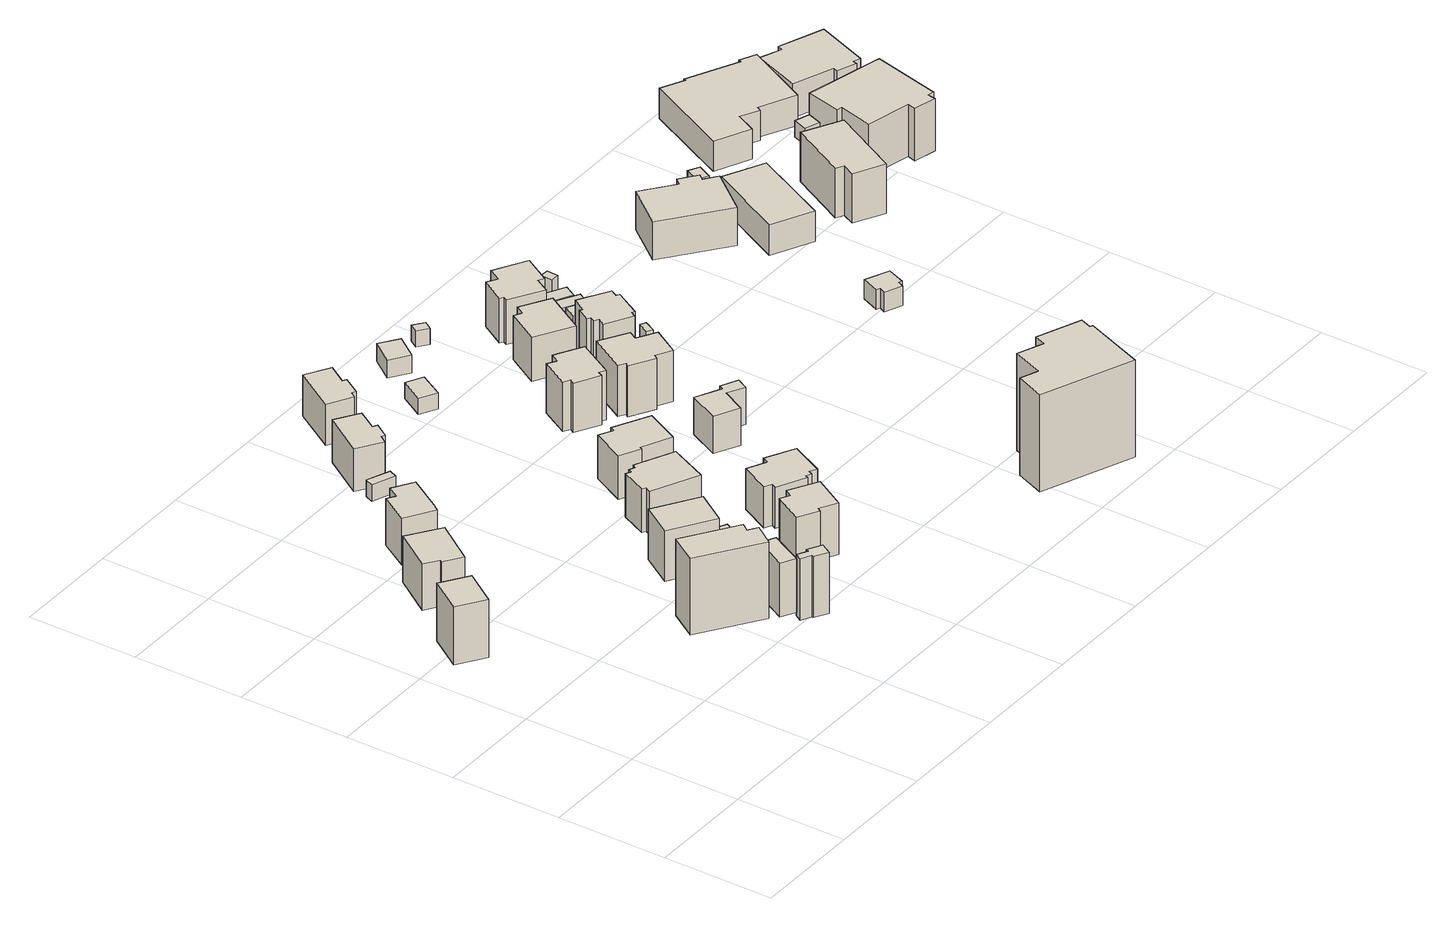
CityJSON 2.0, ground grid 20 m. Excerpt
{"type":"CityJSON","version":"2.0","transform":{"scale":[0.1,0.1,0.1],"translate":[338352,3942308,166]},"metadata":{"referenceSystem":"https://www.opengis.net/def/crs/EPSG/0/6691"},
"CityObjects":{
"building1":{"type":"Building","attributes":{"usage":"411","measuredHeight":12.5,"storeysAboveGround":2,"BuildingIDAttribute.prefecture":"14","BuildingIDAttribute.city":"14151","BuildingDetailAttribute.totalFloorArea":69.12,"BuildingDetailAttribute.buildingFootprintArea":34.56,"BuildingDetailAttribute.buildingStructureType":"601","BuildingDetailAttribute.buildingStructureOrgType":"1","BuildingDetailAttribute.orgUsage":"10","BuildingDetailAttribute.surveyYear":2015,"BuildingLandSlideRiskAttribute.description":"1","BuildingLandSlideRiskAttribute.areaType":"1"},"geometry":[{"type":"Solid","lod":"1","boundaries":[[[[0,1,2,3]],[[2,4,5,3]],[[1,6,4,2]],[[0,7,6,1]],[[3,5,7,0]],[[4,6,7,5]]]]}]},
"building2":{"type":"Building","attributes":{"usage":"411","measuredHeight":9.3,"storeysAboveGround":2,"BuildingIDAttribute.prefecture":"14","BuildingIDAttribute.city":"14151","BuildingDetailAttribute.totalFloorArea":99.3,"BuildingDetailAttribute.buildingFootprintArea":49.65,"BuildingDetailAttribute.buildingStructureType":"601","BuildingDetailAttribute.buildingStructureOrgType":"1","BuildingDetailAttribute.orgUsage":"10","BuildingDetailAttribute.surveyYear":2015},"geometry":[{"type":"Solid","lod":"1","boundaries":[[[[8,9,10,11,12,13]],[[12,14,15,13]],[[11,16,14,12]],[[10,17,16,11]],[[9,18,17,10]],[[8,19,18,9]],[[13,15,19,8]],[[14,16,17,18,19,15]]]]}]},
"building3":{"type":"Building","attributes":{"usage":"413","measuredHeight":9.4,"storeysAboveGround":2,"BuildingIDAttribute.prefecture":"14","BuildingIDAttribute.city":"14151","BuildingDetailAttribute.totalFloorArea":79.55,"BuildingDetailAttribute.buildingFootprintArea":39.78,"BuildingDetailAttribute.buildingStructureType":"601","BuildingDetailAttribute.buildingStructureOrgType":"1","BuildingDetailAttribute.orgUsage":"30","BuildingDetailAttribute.surveyYear":2015},"geometry":[{"type":"Solid","lod":"1","boundaries":[[[[20,21,22,23,24,25,26,27]],[[26,28,29,27]],[[25,30,28,26]],[[24,31,30,25]],[[23,32,31,24]],[[22,33,32,23]],[[21,34,33,22]],[[20,35,34,21]],[[27,29,35,20]],[[28,30,31,32,33,34,35,29]]]]}]},
"building4":{"type":"Building","attributes":{"usage":"411","measuredHeight":15.4,"storeysAboveGround":2,"BuildingIDAttribute.prefecture":"14","BuildingIDAttribute.city":"14151","BuildingDetailAttribute.totalFloorArea":123.93,"BuildingDetailAttribute.buildingFootprintArea":61.97,"BuildingDetailAttribute.buildingStructureType":"601","BuildingDetailAttribute.buildingStructureOrgType":"1","BuildingDetailAttribute.orgUsage":"10","BuildingDetailAttribute.surveyYear":2015,"BuildingLandSlideRiskAttribute.description":"1","BuildingLandSlideRiskAttribute.areaType":"1"},"geometry":[{"type":"Solid","lod":"1","boundaries":[[[[36,37,38,39,40,41]],[[40,42,43,41]],[[39,44,42,40]],[[38,45,44,39]],[[37,46,45,38]],[[36,47,46,37]],[[41,43,47,36]],[[42,44,45,46,47,43]]]]}]},
"building5":{"type":"Building","attributes":{"measuredHeight":3.5,"BuildingIDAttribute.prefecture":"14","BuildingIDAttribute.city":"14151","BuildingDetailAttribute.surveyYear":2015},"geometry":[{"type":"Solid","lod":"1","boundaries":[[[[48,49,50,51]],[[50,52,53,51]],[[49,54,52,50]],[[48,55,54,49]],[[51,53,55,48]],[[52,54,55,53]]]]}]},
"building6":{"type":"Building","attributes":{"usage":"411","measuredHeight":8.5,"storeysAboveGround":2,"BuildingIDAttribute.prefecture":"14","BuildingIDAttribute.city":"14151","BuildingDetailAttribute.totalFloorArea":78.16,"BuildingDetailAttribute.buildingFootprintArea":39.08,"BuildingDetailAttribute.buildingStructureType":"601","BuildingDetailAttribute.buildingStructureOrgType":"1","BuildingDetailAttribute.orgUsage":"10","BuildingDetailAttribute.surveyYear":2015},"geometry":[{"type":"Solid","lod":"1","boundaries":[[[[56,57,58,59,60,61,62,63]],[[62,64,65,63]],[[61,66,64,62]],[[60,67,66,61]],[[59,68,67,60]],[[58,69,68,59]],[[57,70,69,58]],[[56,71,70,57]],[[63,65,71,56]],[[64,66,67,68,69,70,71,65]]]]}]},
"building7":{"type":"Building","attributes":{"usage":"411","measuredHeight":9.7,"storeysAboveGround":1,"BuildingIDAttribute.prefecture":"14","BuildingIDAttribute.city":"14151","BuildingDetailAttribute.totalFloorArea":55.41,"BuildingDetailAttribute.buildingFootprintArea":55.41,"BuildingDetailAttribute.buildingStructureType":"601","BuildingDetailAttribute.buildingStructureOrgType":"1","BuildingDetailAttribute.orgUsage":"10","BuildingDetailAttribute.surveyYear":2015,"BuildingLandSlideRiskAttribute.description":"1","BuildingLandSlideRiskAttribute.areaType":"1"},"geometry":[{"type":"Solid","lod":"1","boundaries":[[[[72,73,74,75]],[[74,76,77,75]],[[73,78,76,74]],[[72,79,78,73]],[[75,77,79,72]],[[76,78,79,77]]]]}]},
"building8":{"type":"Building","attributes":{"measuredHeight":10.5,"BuildingIDAttribute.prefecture":"14","BuildingIDAttribute.city":"14151","BuildingDetailAttribute.surveyYear":2015,"BuildingLandSlideRiskAttribute.description":"1","BuildingLandSlideRiskAttribute.areaType":"1"},"geometry":[{"type":"Solid","lod":"1","boundaries":[[[[80,81,82,83]],[[82,84,85,83]],[[81,86,84,82]],[[80,87,86,81]],[[83,85,87,80]],[[84,86,87,85]]]]}]},
"building9":{"type":"Building","attributes":{"measuredHeight":9.2,"BuildingIDAttribute.prefecture":"14","BuildingIDAttribute.city":"14151","BuildingDetailAttribute.surveyYear":2015,"BuildingLandSlideRiskAttribute.description":"1","BuildingLandSlideRiskAttribute.areaType":"1"},"geometry":[{"type":"Solid","lod":"1","boundaries":[[[[88,89,90,91]],[[90,92,93,91]],[[89,94,92,90]],[[88,95,94,89]],[[91,93,95,88]],[[92,94,95,93]]]]}]},
"building10":{"type":"Building","attributes":{"measuredHeight":13.6,"BuildingIDAttribute.prefecture":"14","BuildingIDAttribute.city":"14151","BuildingDetailAttribute.surveyYear":2015,"BuildingLandSlideRiskAttribute.description":"1","BuildingLandSlideRiskAttribute.areaType":"1"},"geometry":[{"type":"Solid","lod":"1","boundaries":[[[[96,97,98,99,100,101,102,103]],[[102,104,105,103]],[[101,106,104,102]],[[100,107,106,101]],[[99,108,107,100]],[[98,109,108,99]],[[97,110,109,98]],[[96,111,110,97]],[[103,105,111,96]],[[104,106,107,108,109,110,111,105]]]]}]},
"building11":{"type":"Building","attributes":{"usage":"411","measuredHeight":9,"storeysAboveGround":2,"BuildingIDAttribute.prefecture":"14","BuildingIDAttribute.city":"14151","BuildingDetailAttribute.totalFloorArea":121.4,"BuildingDetailAttribute.buildingFootprintArea":60.7,"BuildingDetailAttribute.buildingStructureType":"601","BuildingDetailAttribute.buildingStructureOrgType":"1","BuildingDetailAttribute.orgUsage":"10","BuildingDetailAttribute.surveyYear":2015},"geometry":[{"type":"Solid","lod":"1","boundaries":[[[[112,113,114,115,116,117,118,119,120,121]],[[120,122,123,121]],[[119,124,122,120]],[[118,125,124,119]],[[117,126,125,118]],[[116,127,126,117]],[[115,128,127,116]],[[114,129,128,115]],[[113,130,129,114]],[[112,131,130,113]],[[121,123,131,112]],[[122,124,125,126,127,128,129,130,131,123]]]]}]},
"building12":{"type":"Building","attributes":{"usage":"411","measuredHeight":8.4,"storeysAboveGround":2,"BuildingIDAttribute.prefecture":"14","BuildingIDAttribute.city":"14151","BuildingDetailAttribute.totalFloorArea":79.01,"BuildingDetailAttribute.buildingFootprintArea":39.5,"BuildingDetailAttribute.buildingStructureType":"601","BuildingDetailAttribute.buildingStructureOrgType":"1","BuildingDetailAttribute.orgUsage":"10","BuildingDetailAttribute.surveyYear":2015},"geometry":[{"type":"Solid","lod":"1","boundaries":[[[[132,133,134,135,136,137,138,139]],[[138,140,141,139]],[[137,142,140,138]],[[136,143,142,137]],[[135,144,143,136]],[[134,145,144,135]],[[133,146,145,134]],[[132,147,146,133]],[[139,141,147,132]],[[140,142,143,144,145,146,147,141]]]]}]},
"building13":{"type":"Building","attributes":{"usage":"411","measuredHeight":10.8,"storeysAboveGround":2,"BuildingIDAttribute.prefecture":"14","BuildingIDAttribute.city":"14151","BuildingDetailAttribute.totalFloorArea":87.15,"BuildingDetailAttribute.buildingFootprintArea":43.57,"BuildingDetailAttribute.buildingStructureType":"601","BuildingDetailAttribute.buildingStructureOrgType":"1","BuildingDetailAttribute.orgUsage":"10","BuildingDetailAttribute.surveyYear":2015,"BuildingLandSlideRiskAttribute.description":"1","BuildingLandSlideRiskAttribute.areaType":"1"},"geometry":[{"type":"Solid","lod":"1","boundaries":[[[[148,149,150,151,152,153,154,155]],[[154,156,157,155]],[[153,158,156,154]],[[152,159,158,153]],[[151,160,159,152]],[[150,161,160,151]],[[149,162,161,150]],[[148,163,162,149]],[[155,157,163,148]],[[156,158,159,160,161,162,163,157]]]]}]},
"building14":{"type":"Building","attributes":{"usage":"411","measuredHeight":8.8,"storeysAboveGround":2,"BuildingIDAttribute.prefecture":"14","BuildingIDAttribute.city":"14151","BuildingDetailAttribute.totalFloorArea":114.23,"BuildingDetailAttribute.buildingFootprintArea":57.12,"BuildingDetailAttribute.buildingStructureType":"601","BuildingDetailAttribute.buildingStructureOrgType":"1","BuildingDetailAttribute.orgUsage":"10","BuildingDetailAttribute.surveyYear":2015},"geometry":[{"type":"Solid","lod":"1","boundaries":[[[[164,165,166,167,168,169,170,171]],[[170,172,173,171]],[[169,174,172,170]],[[168,175,174,169]],[[167,176,175,168]],[[166,177,176,167]],[[165,178,177,166]],[[164,179,178,165]],[[171,173,179,164]],[[172,174,175,176,177,178,179,173]]]]}]},
"building15":{"type":"Building","attributes":{"usage":"411","measuredHeight":8.3,"storeysAboveGround":2,"BuildingIDAttribute.prefecture":"14","BuildingIDAttribute.city":"14151","BuildingDetailAttribute.totalFloorArea":114.16,"BuildingDetailAttribute.buildingFootprintArea":57.08,"BuildingDetailAttribute.buildingStructureType":"601","BuildingDetailAttribute.buildingStructureOrgType":"1","BuildingDetailAttribute.orgUsage":"10","BuildingDetailAttribute.surveyYear":2015},"geometry":[{"type":"Solid","lod":"1","boundaries":[[[[180,181,182,183,184,185,186,187,188,189,190,191]],[[190,192,193,191]],[[189,194,192,190]],[[188,195,194,189]],[[187,196,195,188]],[[186,197,196,187]],[[185,198,197,186]],[[184,199,198,185]],[[183,200,199,184]],[[182,201,200,183]],[[181,202,201,182]],[[180,203,202,181]],[[191,193,203,180]],[[192,194,195,196,197,198,199,200,201,202,203,193]]]]}]},
"building16":{"type":"Building","attributes":{"BuildingIDAttribute.prefecture":"14","BuildingIDAttribute.city":"14151","BuildingDetailAttribute.surveyYear":2015},"geometry":[{"type":"Solid","lod":"1","boundaries":[[[[204,205,206,207]],[[206,208,209,207]],[[205,210,208,206]],[[204,211,210,205]],[[207,209,211,204]],[[208,210,211,209]]]]}]},
"building17":{"type":"Building","attributes":{"measuredHeight":3.6,"BuildingIDAttribute.prefecture":"14","BuildingIDAttribute.city":"14151","BuildingDetailAttribute.surveyYear":2015},"geometry":[{"type":"Solid","lod":"1","boundaries":[[[[212,213,214,215]],[[214,216,217,215]],[[213,218,216,214]],[[212,219,218,213]],[[215,217,219,212]],[[216,218,219,217]]]]}]},
"building18":{"type":"Building","attributes":{"usage":"411","measuredHeight":9.9,"storeysAboveGround":2,"BuildingIDAttribute.prefecture":"14","BuildingIDAttribute.city":"14151","BuildingDetailAttribute.totalFloorArea":95.59,"BuildingDetailAttribute.buildingFootprintArea":47.8,"BuildingDetailAttribute.buildingStructureType":"601","BuildingDetailAttribute.buildingStructureOrgType":"1","BuildingDetailAttribute.orgUsage":"10","BuildingDetailAttribute.surveyYear":2015},"geometry":[{"type":"Solid","lod":"1","boundaries":[[[[220,221,222,223,224,225,226,227,228,229]],[[228,230,231,229]],[[227,232,230,228]],[[226,233,232,227]],[[225,234,233,226]],[[224,235,234,225]],[[223,236,235,224]],[[222,237,236,223]],[[221,238,237,222]],[[220,239,238,221]],[[229,231,239,220]],[[230,232,233,234,235,236,237,238,239,231]]]]}]},
"building19":{"type":"Building","attributes":{"usage":"411","measuredHeight":8.1,"storeysAboveGround":1,"BuildingIDAttribute.prefecture":"14","BuildingIDAttribute.city":"14151","BuildingDetailAttribute.totalFloorArea":35.11,"BuildingDetailAttribute.buildingFootprintArea":35.11,"BuildingDetailAttribute.buildingStructureType":"601","BuildingDetailAttribute.buildingStructureOrgType":"1","BuildingDetailAttribute.orgUsage":"10","BuildingDetailAttribute.surveyYear":2015},"geometry":[{"type":"Solid","lod":"1","boundaries":[[[[240,241,242,243,244,245,246,247]],[[246,248,249,247]],[[245,250,248,246]],[[244,251,250,245]],[[243,252,251,244]],[[242,253,252,243]],[[241,254,253,242]],[[240,255,254,241]],[[247,249,255,240]],[[248,250,251,252,253,254,255,249]]]]}]},
"building20":{"type":"Building","attributes":{"BuildingIDAttribute.prefecture":"14","BuildingIDAttribute.city":"14151","BuildingDetailAttribute.surveyYear":2015},"geometry":[{"type":"Solid","lod":"1","boundaries":[[[[256,257,258,259]],[[258,260,261,259]],[[257,262,260,258]],[[256,263,262,257]],[[259,261,263,256]],[[260,262,263,261]]]]}]},
"building21":{"type":"Building","attributes":{"usage":"411","measuredHeight":10.1,"storeysAboveGround":2,"BuildingIDAttribute.prefecture":"14","BuildingIDAttribute.city":"14151","BuildingDetailAttribute.totalFloorArea":115.27,"BuildingDetailAttribute.buildingFootprintArea":57.64,"BuildingDetailAttribute.buildingStructureType":"601","BuildingDetailAttribute.buildingStructureOrgType":"1","BuildingDetailAttribute.orgUsage":"10","BuildingDetailAttribute.surveyYear":2015},"geometry":[{"type":"Solid","lod":"1","boundaries":[[[[264,265,266,267,268,269,270,271,272,273]],[[272,274,275,273]],[[271,276,274,272]],[[270,277,276,271]],[[269,278,277,270]],[[268,279,278,269]],[[267,280,279,268]],[[266,281,280,267]],[[265,282,281,266]],[[264,283,282,265]],[[273,275,283,264]],[[274,276,277,278,279,280,281,282,283,275]]]]}]},
"building22":{"type":"Building","attributes":{"usage":"411","measuredHeight":8.7,"storeysAboveGround":2,"BuildingIDAttribute.prefecture":"14","BuildingIDAttribute.city":"14151","BuildingDetailAttribute.totalFloorArea":103.64,"BuildingDetailAttribute.buildingFootprintArea":51.82,"BuildingDetailAttribute.buildingStructureType":"601","BuildingDetailAttribute.buildingStructureOrgType":"1","BuildingDetailAttribute.orgUsage":"10","BuildingDetailAttribute.surveyYear":2015},"geometry":[{"type":"Solid","lod":"1","boundaries":[[[[284,285,286,287,288,289]],[[288,290,291,289]],[[287,292,290,288]],[[286,293,292,287]],[[285,294,293,286]],[[284,295,294,285]],[[289,291,295,284]],[[290,292,293,294,295,291]]]]}]},
"building23":{"type":"Building","attributes":{"usage":"411","measuredHeight":9.7,"storeysAboveGround":2,"BuildingIDAttribute.prefecture":"14","BuildingIDAttribute.city":"14151","BuildingDetailAttribute.totalFloorArea":90.36,"BuildingDetailAttribute.buildingFootprintArea":45.18,"BuildingDetailAttribute.buildingStructureType":"601","BuildingDetailAttribute.buildingStructureOrgType":"1","BuildingDetailAttribute.orgUsage":"10","BuildingDetailAttribute.surveyYear":2015},"geometry":[{"type":"Solid","lod":"1","boundaries":[[[[296,297,298,299,300,301,302,303,304,305,306,307,308,309]],[[308,310,311,309]],[[307,312,310,308]],[[306,313,312,307]],[[305,314,313,306]],[[304,315,314,305]],[[303,316,315,304]],[[302,317,316,303]],[[301,318,317,302]],[[300,319,318,301]],[[299,320,319,300]],[[298,321,320,299]],[[297,322,321,298]],[[296,323,322,297]],[[309,311,323,296]],[[310,312,313,314,315,316,317,318,319,320,321,322,323,311]]]]}]},
"building24":{"type":"Building","attributes":{"measuredHeight":8.6,"BuildingIDAttribute.prefecture":"14","BuildingIDAttribute.city":"14151","BuildingDetailAttribute.surveyYear":2015},"geometry":[{"type":"Solid","lod":"1","boundaries":[[[[324,325,326,327]],[[326,328,329,327]],[[325,330,328,326]],[[324,331,330,325]],[[327,329,331,324]],[[328,330,331,329]]]]}]},
"building25":{"type":"Building","attributes":{"usage":"411","measuredHeight":8.9,"storeysAboveGround":2,"BuildingIDAttribute.prefecture":"14","BuildingIDAttribute.city":"14151","BuildingDetailAttribute.totalFloorArea":107.39,"BuildingDetailAttribute.buildingFootprintArea":53.69,"BuildingDetailAttribute.buildingStructureType":"601","BuildingDetailAttribute.buildingStructureOrgType":"1","BuildingDetailAttribute.orgUsage":"10","BuildingDetailAttribute.surveyYear":2015},"geometry":[{"type":"Solid","lod":"1","boundaries":[[[[332,333,334,335,336,337,338,339,340,341]],[[340,342,343,341]],[[339,344,342,340]],[[338,345,344,339]],[[337,346,345,338]],[[336,347,346,337]],[[335,348,347,336]],[[334,349,348,335]],[[333,350,349,334]],[[332,351,350,333]],[[341,343,351,332]],[[342,344,345,346,347,348,349,350,351,343]]]]}]},
"building26":{"type":"Building","attributes":{"measuredHeight":5.6,"BuildingIDAttribute.prefecture":"14","BuildingIDAttribute.city":"14151","BuildingDetailAttribute.surveyYear":2015},"geometry":[{"type":"Solid","lod":"1","boundaries":[[[[352,353,354,355]],[[354,356,357,355]],[[353,358,356,354]],[[352,359,358,353]],[[355,357,359,352]],[[356,358,359,357]]]]}]},
"building27":{"type":"Building","attributes":{"measuredHeight":3.3,"BuildingIDAttribute.prefecture":"14","BuildingIDAttribute.city":"14151","BuildingDetailAttribute.surveyYear":2015},"geometry":[{"type":"Solid","lod":"1","boundaries":[[[[360,361,362,363]],[[362,364,365,363]],[[361,366,364,362]],[[360,367,366,361]],[[363,365,367,360]],[[364,366,367,365]]]]}]},
"building28":{"type":"Building","attributes":{"usage":"411","storeysAboveGround":2,"BuildingIDAttribute.prefecture":"14","BuildingIDAttribute.city":"14151","BuildingDetailAttribute.totalFloorArea":20.06,"BuildingDetailAttribute.buildingFootprintArea":10.03,"BuildingDetailAttribute.buildingStructureType":"601","BuildingDetailAttribute.buildingStructureOrgType":"1","BuildingDetailAttribute.orgUsage":"10","BuildingDetailAttribute.surveyYear":2015},"geometry":[{"type":"Solid","lod":"1","boundaries":[[[[368,369,370,371]],[[370,372,373,371]],[[369,374,372,370]],[[368,375,374,369]],[[371,373,375,368]],[[372,374,375,373]]]]}]},
"building29":{"type":"Building","attributes":{"usage":"452","measuredHeight":20.5,"storeysAboveGround":2,"BuildingIDAttribute.prefecture":"14","BuildingIDAttribute.city":"14151","BuildingDetailAttribute.totalFloorArea":338.71,"BuildingDetailAttribute.buildingFootprintArea":169.35,"BuildingDetailAttribute.buildingStructureType":"610","BuildingDetailAttribute.buildingStructureOrgType":"2","BuildingDetailAttribute.orgUsage":"193","BuildingDetailAttribute.surveyYear":2015},"geometry":[{"type":"Solid","lod":"1","boundaries":[[[[376,377,378,379,380,381,382,383,384,385]],[[384,386,387,385]],[[383,388,386,384]],[[382,389,388,383]],[[381,390,389,382]],[[380,391,390,381]],[[379,392,391,380]],[[378,393,392,379]],[[377,394,393,378]],[[376,395,394,377]],[[385,387,395,376]],[[386,388,389,390,391,392,393,394,395,387]]]]}]},
"building30":{"type":"Building","attributes":{"BuildingIDAttribute.prefecture":"14","BuildingIDAttribute.city":"14151","BuildingDetailAttribute.surveyYear":2015},"geometry":[{"type":"Solid","lod":"1","boundaries":[[[[396,397,398,399]],[[398,400,401,399]],[[397,402,400,398]],[[396,403,402,397]],[[399,401,403,396]],[[400,402,403,401]]]]}]},
"building31":{"type":"Building","attributes":{"measuredHeight":4,"BuildingIDAttribute.prefecture":"14","BuildingIDAttribute.city":"14151","BuildingDetailAttribute.surveyYear":2015},"geometry":[{"type":"Solid","lod":"1","boundaries":[[[[404,405,406,407,408,409,410,411]],[[410,412,413,411]],[[409,414,412,410]],[[408,415,414,409]],[[407,416,415,408]],[[406,417,416,407]],[[405,418,417,406]],[[404,419,418,405]],[[411,413,419,404]],[[412,414,415,416,417,418,419,413]]]]}]},
"building32":{"type":"Building","attributes":{"usage":"422","measuredHeight":8.2,"storeysAboveGround":1,"BuildingIDAttribute.prefecture":"14","BuildingIDAttribute.city":"14151","BuildingDetailAttribute.totalFloorArea":109.47,"BuildingDetailAttribute.buildingFootprintArea":109.47,"BuildingDetailAttribute.buildingStructureType":"601","BuildingDetailAttribute.buildingStructureOrgType":"1","BuildingDetailAttribute.orgUsage":"137","BuildingDetailAttribute.surveyYear":2015},"geometry":[{"type":"Solid","lod":"1","boundaries":[[[[420,421,422,423,424,425,426,427]],[[426,428,429,427]],[[425,430,428,426]],[[424,431,430,425]],[[423,432,431,424]],[[422,433,432,423]],[[421,434,433,422]],[[420,435,434,421]],[[427,429,435,420]],[[428,430,431,432,433,434,435,429]]]]}]},
"building33":{"type":"Building","attributes":{"usage":"411","measuredHeight":6.5,"storeysAboveGround":1,"BuildingIDAttribute.prefecture":"14","BuildingIDAttribute.city":"14151","BuildingDetailAttribute.totalFloorArea":105.61,"BuildingDetailAttribute.buildingFootprintArea":105.61,"BuildingDetailAttribute.buildingStructureType":"601","BuildingDetailAttribute.buildingStructureOrgType":"1","BuildingDetailAttribute.orgUsage":"10","BuildingDetailAttribute.surveyYear":2015},"geometry":[{"type":"Solid","lod":"1","boundaries":[[[[436,437,438,439]],[[438,440,441,439]],[[437,442,440,438]],[[436,443,442,437]],[[439,441,443,436]],[[440,442,443,441]]]]}]},
"building34":{"type":"Building","attributes":{"measuredHeight":4,"BuildingIDAttribute.prefecture":"14","BuildingIDAttribute.city":"14151","BuildingDetailAttribute.surveyYear":2015},"geometry":[{"type":"Solid","lod":"1","boundaries":[[[[444,445,446,447]],[[446,448,449,447]],[[445,450,448,446]],[[444,451,450,445]],[[447,449,451,444]],[[448,450,451,449]]]]}]},
"building35":{"type":"Building","attributes":{"usage":"411","measuredHeight":10.3,"storeysAboveGround":1,"BuildingIDAttribute.prefecture":"14","BuildingIDAttribute.city":"14151","BuildingDetailAttribute.totalFloorArea":87.12,"BuildingDetailAttribute.buildingFootprintArea":87.12,"BuildingDetailAttribute.buildingStructureType":"601","BuildingDetailAttribute.buildingStructureOrgType":"1","BuildingDetailAttribute.orgUsage":"10","BuildingDetailAttribute.surveyYear":2015},"geometry":[{"type":"Solid","lod":"1","boundaries":[[[[452,453,454,455,456,457]],[[456,458,459,457]],[[455,460,458,456]],[[454,461,460,455]],[[453,462,461,454]],[[452,463,462,453]],[[457,459,463,452]],[[458,460,461,462,463,459]]]]}]},
"building36":{"type":"Building","attributes":{"usage":"411","measuredHeight":7.4,"storeysAboveGround":1,"BuildingIDAttribute.prefecture":"14","BuildingIDAttribute.city":"14151","BuildingDetailAttribute.totalFloorArea":237.43,"BuildingDetailAttribute.buildingFootprintArea":237.43,"BuildingDetailAttribute.buildingStructureType":"601","BuildingDetailAttribute.buildingStructureOrgType":"1","BuildingDetailAttribute.orgUsage":"10","BuildingDetailAttribute.surveyYear":2015},"geometry":[{"type":"Solid","lod":"1","boundaries":[[[[464,465,466,467,468,469,470,471,472,473,474,475]],[[474,476,477,475]],[[473,478,476,474]],[[472,479,478,473]],[[471,480,479,472]],[[470,481,480,471]],[[469,482,481,470]],[[468,483,482,469]],[[467,484,483,468]],[[466,485,484,467]],[[465,486,485,466]],[[464,487,486,465]],[[475,477,487,464]],[[476,478,479,480,481,482,483,484,485,486,487,477]]]]}]},
"building37":{"type":"Building","attributes":{"BuildingIDAttribute.prefecture":"14","BuildingIDAttribute.city":"14151","BuildingDetailAttribute.surveyYear":2015},"geometry":[{"type":"Solid","lod":"1","boundaries":[[[[488,489,490,491]],[[490,492,493,491]],[[489,494,492,490]],[[488,495,494,489]],[[491,493,495,488]],[[492,494,495,493]]]]}]},
"building38":{"type":"Building","attributes":{"usage":"411","measuredHeight":11.4,"storeysAboveGround":1,"BuildingIDAttribute.prefecture":"14","BuildingIDAttribute.city":"14151","BuildingDetailAttribute.totalFloorArea":155.82,"BuildingDetailAttribute.buildingFootprintArea":155.82,"BuildingDetailAttribute.buildingStructureType":"601","BuildingDetailAttribute.buildingStructureOrgType":"1","BuildingDetailAttribute.orgUsage":"10","BuildingDetailAttribute.surveyYear":2015},"geometry":[{"type":"Solid","lod":"1","boundaries":[[[[496,497,498,499,500,501,502,503,504,505]],[[504,506,507,505]],[[503,508,506,504]],[[502,509,508,503]],[[501,510,509,502]],[[500,511,510,501]],[[499,512,511,500]],[[498,513,512,499]],[[497,514,513,498]],[[496,515,514,497]],[[505,507,515,496]],[[506,508,509,510,511,512,513,514,515,507]]]]}]},
"building39":{"type":"Building","attributes":{"usage":"411","measuredHeight":7.5,"storeysAboveGround":2,"BuildingIDAttribute.prefecture":"14","BuildingIDAttribute.city":"14151","BuildingDetailAttribute.totalFloorArea":208.94,"BuildingDetailAttribute.buildingFootprintArea":104.47,"BuildingDetailAttribute.buildingStructureType":"601","BuildingDetailAttribute.buildingStructureOrgType":"1","BuildingDetailAttribute.orgUsage":"10","BuildingDetailAttribute.surveyYear":2015},"geometry":[{"type":"Solid","lod":"1","boundaries":[[[[516,517,518,519,520,521,522,523,524,525]],[[524,526,527,525]],[[523,528,526,524]],[[522,529,528,523]],[[521,530,529,522]],[[520,531,530,521]],[[519,532,531,520]],[[518,533,532,519]],[[517,534,533,518]],[[516,535,534,517]],[[525,527,535,516]],[[526,528,529,530,531,532,533,534,535,527]]]]}]}
},
"vertices":[
[55,508,52],[7,541,52],[48,601,52],[96,568,52],[48,601,160],[96,568,160],[7,541,160],[55,508,160],
[74,611,95],[77,615,95],[53,632,95],[101,702,95],[158,662,95],[107,589,95],[158,662,181],[107,589,181],[101,702,181],[53,632,181],[77,615,181],[74,611,181],
[171,689,115],[166,681,115],[115,713,115],[147,766,115],[162,756,115],[175,777,115],[212,754,115],[172,689,115],[212,754,202],[172,689,202],[175,777,202],[162,756,202],[147,766,202],[115,713,202],[166,681,202],[171,689,202],
[451,300,20],[441,286,20],[458,275,20],[433,239,20],[325,313,20],[358,363,20],[325,313,163],[358,363,163],[433,239,163],[458,275,163],[441,286,163],[451,300,163],
[209,835,137],[216,850,137],[257,833,137],[251,818,137],[257,833,168],[251,818,168],[216,850,168],[209,835,168],
[260,944,141],[301,917,141],[279,882,141],[287,877,141],[270,851,141],[264,855,141],[254,841,141],[211,870,141],[254,841,221],[211,870,221],[264,855,221],[270,851,221],[287,877,221],[279,882,221],[301,917,221],[260,944,221],
[436,335,75],[359,385,75],[395,441,75],[473,391,75],[395,441,169],[473,391,169],[359,385,169],[436,335,169],
[442,225,23],[474,284,23],[499,271,23],[468,211,23],[499,271,123],[468,211,123],[474,284,123],[442,225,123],
[436,314,60],[459,356,60],[476,347,60],[453,305,60],[476,347,132],[453,305,132],[459,356,132],[436,314,132],
[490,195,7],[491,198,7],[473,207,7],[480,220,7],[498,210,7],[501,215,7],[526,201,7],[514,181,7],[526,201,121],[514,181,121],[501,215,121],[498,210,121],[480,220,121],[473,207,121],[491,198,121],[490,195,121],
[424,464,103],[417,468,103],[439,514,103],[448,509,103],[451,516,103],[462,511,103],[466,518,103],[535,485,103],[502,414,103],[419,454,103],[502,414,184],[419,454,184],[535,485,184],[466,518,184],[462,511,184],[451,516,184],[448,509,184],[439,514,184],[417,468,184],[424,464,184],
[328,1047,152],[371,1021,152],[349,987,152],[356,983,152],[336,951,152],[329,955,152],[322,945,152],[280,970,152],[322,945,229],[280,970,229],[329,955,229],[336,951,229],[356,983,229],[349,987,229],[371,1021,229],[328,1047,229],
[546,224,73],[542,217,73],[506,238,73],[536,290,73],[552,281,73],[560,294,73],[611,265,73],[577,206,73],[611,265,169],[577,206,169],[560,294,169],[552,281,169],[536,290,169],[506,238,169],[542,217,169],[546,224,169],
[498,527,115],[496,522,115],[459,541,115],[489,601,115],[514,588,115],[518,596,115],[582,563,115],[551,501,115],[582,563,196],[551,501,196],[518,596,196],[514,588,196],[489,601,196],[459,541,196],[496,522,196],[498,527,196],
[623,294,94],[620,287,94],[610,291,94],[608,286,94],[556,312,94],[560,320,94],[547,327,94],[574,380,94],[608,363,94],[614,374,94],[666,347,94],[636,287,94],[666,347,170],[636,287,170],[614,374,170],[608,363,170],[574,380,170],[547,327,170],[560,320,170],[556,312,170],[608,286,170],[610,291,170],[620,287,170],[623,294,170],
[484,925,156],[459,881,156],[429,898,156],[454,941,156],[429,898,186],[454,941,186],[459,881,186],[484,925,186],
[510,966,164],[476,989,164],[506,1030,164],[539,1006,164],[506,1030,197],[539,1006,197],[476,989,197],[510,966,197],
[601,676,132],[596,667,132],[553,691,132],[558,699,132],[546,706,132],[575,757,132],[591,747,132],[600,763,132],[649,735,132],[612,669,132],[649,735,224],[612,669,224],[600,763,224],[591,747,224],[575,757,224],[546,706,224],[558,699,224],[553,691,224],[596,667,224],[601,676,224],
[673,546,118],[718,523,118],[722,531,118],[753,516,118],[742,495,118],[711,511,118],[689,468,118],[645,490,118],[689,468,187],[645,490,187],[711,511,187],[742,495,187],[753,516,187],[722,531,187],[718,523,187],[673,546,187],
[567,998,169],[577,1013,169],[596,999,169],[586,984,169],[596,999,199],[586,984,199],[577,1013,199],[567,998,199],
[686,625,128],[643,650,128],[647,656,128],[635,663,128],[673,730,128],[723,700,128],[714,685,128],[748,665,128],[719,616,128],[691,632,128],[719,616,223],[691,632,223],[748,665,223],[714,685,223],[723,700,223],[673,730,223],[635,663,223],[647,656,223],[643,650,223],[686,625,223],
[651,855,158],[661,871,158],[713,840,158],[669,765,158],[603,804,158],[638,863,158],[603,804,240],[638,863,240],[669,765,240],[713,840,240],[661,871,240],[651,855,240],
[703,745,152],[695,750,152],[699,758,152],[693,762,152],[707,786,152],[712,782,152],[727,807,152],[781,775,152],[774,763,152],[780,759,152],[753,712,152],[748,715,152],[742,705,152],[695,732,152],[742,705,241],[695,732,241],[748,715,241],[753,712,241],[780,759,241],[774,763,241],[781,775,241],[727,807,241],[712,782,241],[707,786,241],[693,762,241],[699,758,241],[695,750,241],[703,745,241],
[754,691,141],[765,711,141],[775,706,141],[764,685,141],[775,706,211],[764,685,211],[765,711,211],[754,691,211],
[659,895,167],[653,899,167],[679,943,167],[697,932,167],[710,955,167],[768,922,167],[739,873,167],[729,879,167],[714,853,167],[655,888,167],[714,853,250],[655,888,250],[729,879,250],[739,873,250],[768,922,250],[710,955,250],[697,932,250],[679,943,250],[653,899,250],[659,895,250],
[728,811,169],[742,835,169],[790,806,169],[777,783,169],[790,806,209],[777,783,209],[742,835,209],[728,811,209],
[737,843,175],[749,863,175],[789,840,175],[778,820,175],[789,840,206],[778,820,206],[749,863,206],[737,843,206],
[752,893,175],[795,870,175],[783,848,175],[740,871,175],[783,848,205],[740,871,205],[795,870,205],[752,893,205],
[1133,109,53],[1090,0,53],[925,66,53],[946,119,53],[979,106,53],[1001,162,53],[1048,143,53],[1056,164,53],[1136,132,53],[1128,112,53],[1136,132,234],[1128,112,234],[1056,164,234],[1048,143,234],[1001,162,234],[979,106,234],[946,119,234],[925,66,234],[1090,0,234],[1133,109,234],
[788,892,184],[788,914,184],[804,913,184],[803,892,184],[804,913,214],[803,892,214],[788,914,214],[788,892,214],
[1160,511,135],[1147,479,135],[1141,481,135],[1136,470,135],[1104,483,135],[1110,495,135],[1103,497,135],[1117,530,135],[1103,497,171],[1117,530,171],[1110,495,171],[1104,483,171],[1136,470,171],[1141,481,171],[1147,479,171],[1160,511,171],
[1097,870,171],[1127,847,171],[1119,837,171],[1142,820,171],[1084,747,171],[976,832,171],[1032,903,171],[1088,859,171],[1032,903,242],[1088,859,242],[976,832,242],[1084,747,242],[1142,820,242],[1119,837,242],[1127,847,242],[1097,870,242],
[1098,696,164],[1168,835,164],[1240,799,164],[1171,659,164],[1240,799,221],[1171,659,221],[1168,835,221],[1098,696,221],
[1154,848,186],[1134,858,186],[1147,884,186],[1167,874,186],[1147,884,225],[1167,874,225],[1134,858,225],[1154,848,225],
[1249,643,162],[1260,666,162],[1246,673,162],[1300,776,162],[1367,740,162],[1302,615,162],[1367,740,254],[1302,615,254],[1300,776,254],[1246,673,254],[1260,666,254],[1249,643,254],
[1341,885,181],[1337,877,181],[1304,894,181],[1286,857,181],[1223,888,181],[1299,1042,181],[1341,1021,181],[1342,1025,181],[1433,980,181],[1435,985,181],[1464,971,181],[1405,853,181],[1464,971,237],[1405,853,237],[1435,985,237],[1433,980,237],[1342,1025,237],[1341,1021,237],[1299,1042,237],[1223,888,237],[1286,857,237],[1304,894,237],[1337,877,237],[1341,885,237],
[1365,813,182],[1374,838,182],[1401,829,182],[1392,803,182],[1401,829,212],[1392,803,212],[1374,838,212],[1365,813,212],
[1527,691,135],[1524,676,135],[1483,686,135],[1487,701,135],[1406,720,135],[1421,781,135],[1411,783,135],[1426,846,135],[1568,812,135],[1538,688,135],[1568,812,232],[1538,688,232],[1426,846,232],[1411,783,232],[1421,781,232],[1406,720,232],[1487,701,232],[1483,686,232],[1524,676,232],[1527,691,232],
[1545,845,164],[1543,837,164],[1508,851,164],[1511,858,164],[1439,886,164],[1471,971,164],[1510,956,164],[1514,965,164],[1594,934,164],[1558,840,164],[1594,934,227],[1558,840,227],[1514,965,227],[1510,956,227],[1471,971,227],[1439,886,227],[1511,858,227],[1508,851,227],[1543,837,227],[1545,845,227]
]}
